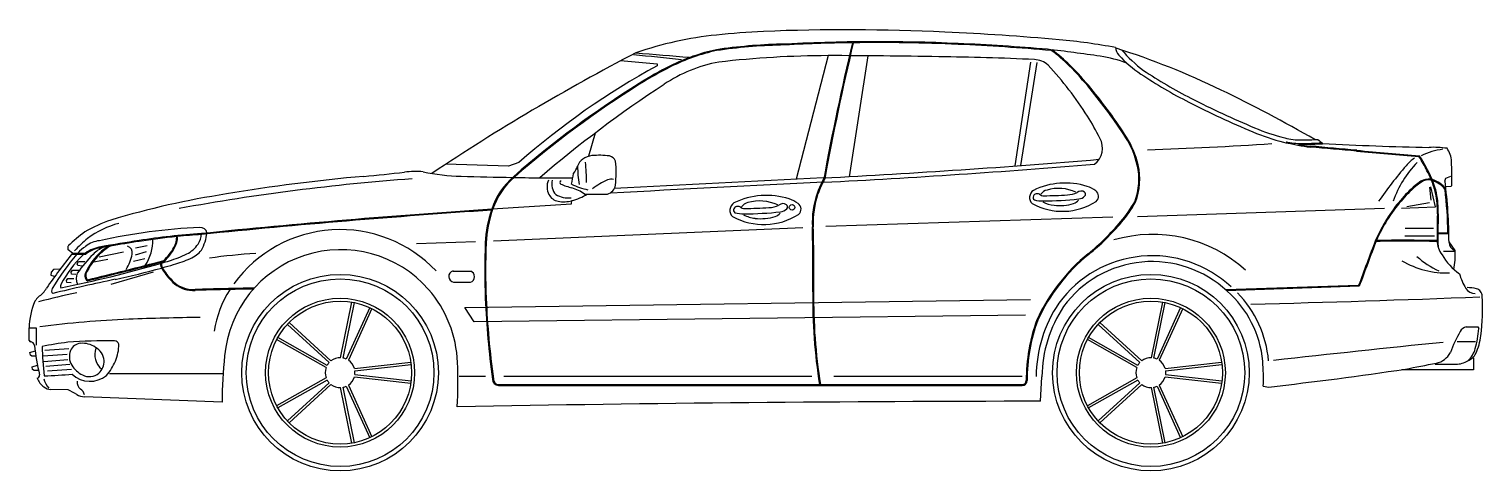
# Model space of a CAD drawing. Header units: millimetres. Extents: x -1 to 67.8, y -7.6 to 12.
# Drawn here: x 41.715 to 46.552, y 2.114 to 3.584 of the extents above; entities that cross this region are included whole.
import ezdxf

# ---------------------------------------------------------------- set-up
doc = ezdxf.new("R2010")
doc.units = ezdxf.units.MM

# ---------------------------------------------------------------- blocks, each defined once
blk = doc.blocks.new('*U91')
for p, q in [((-0.4157, 1.3666), (-0.2935, 1.3552)), ((-0.2935, 1.3552), (-0.294, 1.3488)), ((0.2749, 1.3825), (0.1684, 0.9709)), ((0.4069, 1.3818), (0.3454, 0.979)), ((0.9479, 1.3604), (0.8963, 1.0152)), ((0.969, 1.3595), (0.9154, 1.0166)), ((-0.5005, 1.1242), (-0.5223, 1.0474)), ((-0.7882, 1.0141), (-0.9974, 1.0213)), ((-0.7541, 1.0267), (-0.7882, 1.0141)), ((2.3272, 0.965), (2.3303, 0.9746)), ((2.3303, 0.9746), (2.3471, 0.9808)), ((2.2754, 0.9445), (2.2806, 0.901)), ((2.2955, 0.8786), (2.2801, 0.9454)), ((2.3462, 0.9467), (2.3285, 0.9455)), ((2.3501, 0.9501), (2.3462, 0.9467)), ((-0.8425, 0.872), (-0.5789, 0.8896)), ((-0.5789, 0.8896), (-0.5775, 0.8998)), ((1.3047, 0.8471), (2.1262, 0.8749)), ((2.1824, 0.8749), (2.2955, 0.8786)), ((2.2754, 0.8922), (2.2006, 0.8791)), ((0.2671, 0.8151), (1.2221, 0.8454)), ((-0.8387, 0.7661), (0.191, 0.8108)), ((2.1941, 0.7829), (2.2922, 0.7829)), ((2.1945, 0.8076), (2.2894, 0.8076)), ((2.3371, 0.7919), (2.3036, 0.7919)), ((2.3402, 0.7889), (2.3036, 0.7889)), ((-2.2532, 0.7364), (-2.2529, 0.7487)), ((-2.2387, 0.7251), (-2.2532, 0.7364)), ((-2.1501, 0.7125), (-2.0697, 0.729)), ((-2.0295, 0.7424), (-1.9909, 0.7508)), ((-2.0289, 0.7191), (-1.9931, 0.7299)), ((-1.0944, 0.7569), (-0.8983, 0.7635)), ((2.3579, 0.7304), (2.3221, 0.7304)), ((2.3611, 0.7336), (2.3414, 0.7631)), ((-2.2411, 0.7221), (-2.195, 0.7221)), ((-2.2387, 0.7251), (-2.196, 0.7251)), ((-2.2233, 0.6894), (-2.2188, 0.6967)), ((-2.2216, 0.6835), (-2.2233, 0.6894)), ((-2.2073, 0.6821), (-2.2216, 0.6835)), ((-2.2188, 0.6967), (-2.198, 0.6967)), ((-2.1675, 0.6957), (-2.1217, 0.7044)), ((-2.036, 0.6979), (-1.9987, 0.7072)), ((-2.3095, 0.6622), (-2.3106, 0.6519)), ((-2.3106, 0.6519), (-2.2997, 0.6481)), ((-2.3027, 0.6706), (-2.3095, 0.6622)), ((-2.281, 0.6719), (-2.3027, 0.6706)), ((-2.2593, 0.6337), (-2.2548, 0.6409)), ((-2.2576, 0.6278), (-2.2593, 0.6337)), ((-2.2548, 0.6409), (-2.234, 0.6409)), ((-2.2437, 0.6614), (-2.2392, 0.6686)), ((-2.242, 0.6555), (-2.2437, 0.6614)), ((-2.2278, 0.6541), (-2.242, 0.6555)), ((-2.2392, 0.6686), (-2.2184, 0.6686)), ((-2.1101, 0.6216), (-1.97, 0.6629)), ((-0.9727, 0.6655), (-0.914, 0.6652)), ((-2.2434, 0.6264), (-2.2576, 0.6278)), ((-0.9711, 0.6288), (-0.9146, 0.6282)), ((2.04, 0.6177), (1.5976, 0.6029)), ((2.0421, 0.6147), (1.6007, 0.6)), ((-1.3469, 0.3767), (-1.3092, 0.5619)), ((-1.3388, 0.3757), (-1.3013, 0.5603)), ((-1.25, 0.5436), (-1.3281, 0.3722)), ((-1.2427, 0.5402), (-1.3211, 0.3683)), ((-0.9341, 0.5444), (0.9479, 0.5702)), ((-0.9024, 0.4966), (-0.9341, 0.5444)), ((1.3505, 0.3767), (1.3882, 0.5619)), ((1.3586, 0.3757), (1.3961, 0.5603)), ((1.4474, 0.5436), (1.3693, 0.3722)), ((1.4547, 0.5402), (1.3763, 0.3683)), ((-1.5241, 0.4879), (-1.3852, 0.3606)), ((-1.5186, 0.4938), (-1.3793, 0.3661)), ((0.9319, 0.5186), (-0.9024, 0.4966)), ((1.1733, 0.4879), (1.3122, 0.3606)), ((1.1788, 0.4938), (1.3181, 0.3661)), ((-2.3834, 0.4337), (-2.3834, 0.4763)), ((-2.3812, 0.4759), (-2.36, 0.4759)), ((-2.36, 0.4759), (-2.36, 0.4184)), ((-1.3952, 0.3442), (-1.5598, 0.4372)), ((-1.3918, 0.3515), (-1.5558, 0.4443)), ((1.3022, 0.3442), (1.1376, 0.4372)), ((1.3056, 0.3515), (1.1416, 0.4443)), ((2.3978, 0.4797), (2.4364, 0.4797)), ((2.4364, 0.4797), (2.4394, 0.4737)), ((-2.3806, 0.3944), (-2.3632, 0.4)), ((-2.3789, 0.3852), (-2.3806, 0.3944)), ((-2.3364, 0.3832), (-2.2567, 0.389)), ((-2.3306, 0.4023), (-2.2509, 0.4081)), ((2.3673, 0.4309), (2.4284, 0.4309)), ((-2.3741, 0.3821), (-2.3789, 0.3852)), ((-2.3607, 0.3821), (-2.3741, 0.3821)), ((-2.3733, 0.347), (-2.3559, 0.3525)), ((-2.3716, 0.3378), (-2.3733, 0.347)), ((-2.3341, 0.3648), (-2.2543, 0.3705)), ((-2.3272, 0.3492), (-2.2474, 0.355)), ((-2.322, 0.333), (-2.2422, 0.3388)), ((-1.301, 0.3407), (-1.1132, 0.3621)), ((-1.2995, 0.3327), (-1.1123, 0.3541)), ((1.3964, 0.3407), (1.5842, 0.3621)), ((1.3979, 0.3327), (1.5851, 0.3541)), ((2.4222, 0.3762), (2.4222, 0.3371)), ((-2.3668, 0.3346), (-2.3716, 0.3378)), ((-2.3535, 0.3346), (-2.3668, 0.3346)), ((-2.1163, 0.3248), (-1.7383, 0.3248)), ((-1.3952, 0.3101), (-1.5598, 0.217)), ((-1.3918, 0.3027), (-1.5558, 0.21)), ((-1.3852, 0.2936), (-1.5241, 0.1664)), ((-1.301, 0.3135), (-1.1132, 0.2921)), ((-1.2995, 0.3215), (-1.1123, 0.3002)), ((-0.9525, 0.3158), (-0.8654, 0.3158)), ((-0.8043, 0.3158), (0.2205, 0.3158)), ((0.2939, 0.3158), (0.921, 0.3158)), ((0.9816, 0.2319), (0.9862, 0.3138)), ((1.3022, 0.3101), (1.1376, 0.217)), ((1.3056, 0.3027), (1.1416, 0.21)), ((1.3122, 0.2936), (1.1733, 0.1664)), ((1.3964, 0.3135), (1.5842, 0.2921)), ((1.3979, 0.3215), (1.5851, 0.3002)), ((2.4222, 0.3371), (2.1835, 0.3371)), ((-2.2533, 0.2704), (-2.311, 0.2715)), ((-1.7407, 0.2284), (-2.1993, 0.2472)), ((-1.3793, 0.2881), (-1.5186, 0.1604)), ((-1.3092, 0.0924), (-1.3469, 0.2776)), ((-1.3013, 0.094), (-1.3388, 0.2786)), ((-1.3281, 0.282), (-1.25, 0.1106)), ((-1.3211, 0.286), (-1.2427, 0.114)), ((-0.8215, 0.2873), (0.9204, 0.2873)), ((-0.8215, 0.2843), (0.9204, 0.2843)), ((1.3181, 0.2881), (1.1788, 0.1604)), ((1.3882, 0.0924), (1.3505, 0.2776)), ((1.3961, 0.094), (1.3586, 0.2786)), ((1.3693, 0.282), (1.4474, 0.1106)), ((1.3763, 0.286), (1.4547, 0.114)), ((1.7226, 0.2818), (1.7408, 0.2794))]:
    blk.add_line(p, q)
for centre, radius in [((0.155, 0.8774), 0.00916), ((-1.3487, 0.3271), 0.3271), ((-1.3487, 0.3271), 0.3123), ((1.3487, 0.3271), 0.3271), ((1.3487, 0.3271), 0.3123), ((-1.3487, 0.3271), 0.2478), ((-1.3487, 0.3271), 0.2379), ((1.3487, 0.3271), 0.2478), ((1.3487, 0.3271), 0.2379)]:
    blk.add_circle(centre, radius)
for centre, radius, start, end in [((0.228, -1.6932), 3.1607, 93.052, 95.8939), ((0.335, -5.6737), 7.142, 87.36381, 92.20926), ((0.2564, -7.3815), 8.8517, 84.89783, 87.36381), ((0.0275, 0.2492), 1.208, 95.8939, 108.9277), ((0.1629, -0.366), 1.7871, 91.4782, 98.3611), ((0.1629, -0.366), 1.7841, 91.4782, 98.3611), ((0.4375, -4.684), 6.1128, 87.46811, 93.00665), ((0.4375, -4.684), 6.1098, 90.76755, 93.00665), ((9.0982, -0.6485), 8.9851, 166.65563, 169.60701), ((9.0982, -0.6485), 8.9821, 166.65082, 169.60701), ((0.4375, -4.684), 6.1098, 87.46811, 90.73855), ((0.3928, -5.6938), 7.1206, 84.96789, 87.46811), ((0.3928, -5.6938), 7.1236, 85.06814, 87.46811), ((0.3464, -4.2731), 5.7146, 81.609, 83.3799), ((0.867, -0.5429), 1.9859, 79.4248, 84.8978), ((1.2784, 1.4141), 0.0472, 185.8992, 219.6803), ((0.4301, -1.1183), 2.6499, 64.2166, 72.3519), ((2.9248, -4.9402), 7.1354, 117.44953, 123.78398), ((-1.3299, -8.629), 10.0597, 83.62161, 84.53982), ((3.2989, 43.3985), 42.166, 265.01607, 265.25853), ((-0.0016, 0.8867), 0.4822, 100.4101, 123.9134), ((0.0387, 0.7725), 0.644, 102.1558, 116.5757), ((0.0387, 0.7725), 0.641, 102.1558, 116.5757), ((0.2917, -1.9759), 3.3584, 90.2872, 96.5049), ((0.2398, -19.0394), 20.4219, 88.86924, 89.9015), ((0.5597, -6.8424), 8.2214, 87.20049, 89.42072), ((0.956, 1.289), 0.0804, 50.6728, 86.3006), ((0.7284, 1), 0.493, 44.9442, 54.1076), ((0.7284, 1), 0.496, 44.9442, 54.1096), ((1.1203, 0.9733), 0.4115, 68.8082, 81.609), ((1.5386, 1.6558), 0.4022, 222.514, 236.3344), ((1.5913, 1.6885), 0.4446, 220.1121, 233.0121), ((0.9403, -0.9036), 2.5684, 118.7219, 131.2763), ((0.3129, 0.2242), 1.257, 116.5757, 122.0378), ((0.3129, 0.2242), 1.254, 116.5757, 122.0378), ((0.1506, 0.5586), 1.1667, 32.2328, 42.7828), ((0.2993, 0.5718), 1.0992, 39.5518, 44.9442), ((0.2993, 0.5718), 1.1022, 39.5518, 44.9442), ((2.2017, 2.6514), 1.5985, 236.3344, 242.9755), ((2.2017, 2.6514), 1.5836, 236.3344, 242.9755), ((1.3804, -1.4815), 3.2692, 122.0378, 131.1394), ((1.3804, -1.4815), 3.2662, 122.0378, 131.1394), ((2.0094, -2.1793), 4.1488, 123.3379, 130.4931), ((-0.1647, 0.1886), 1.7009, 32.7729, 39.5518), ((-0.1647, 0.1886), 1.7039, 32.7729, 39.5518), ((-0.524, -3.0933), 4.8432, 60.0443, 64.2166), ((2.9356, 4.0902), 3.2137, 242.9755, 247.1521), ((2.9356, 4.0902), 3.1988, 242.9755, 247.1521), ((0.4431, 0.7415), 0.8219, 26.4413, 32.3215), ((1.9714, 1.802), 0.7306, 247.1521, 255.653), ((1.9714, 1.802), 0.7158, 247.1521, 255.653), ((1.1228, 1.0743), 0.0652, 305.545, 30.5665), ((1.0091, 0.9494), 0.3022, 13.1825, 31.9503), ((1.0091, 0.9494), 0.3052, 13.1825, 31.9503), ((1.0063, 11.8474), 10.7833, 271.75744, 273.96222), ((1.848, 1.3192), 0.2322, 255.653, 263.2687), ((1.848, 1.3192), 0.2174, 255.653, 270.4906), ((1.848, 1.3192), 0.2292, 257.5382, 270.4906), ((1.9092, 1.4177), 0.3409, 251.0476, 264.892), ((1.848, 1.3192), 0.2322, 267.9622, 270.4906), ((1.9092, 1.4177), 0.3379, 258.1287, 264.892), ((1.8384, 2.4404), 1.3386, 270.4906, 272.8218), ((1.8384, 2.4404), 1.3505, 270.4906, 273.3211), ((1.8384, 2.4404), 1.3535, 270.4906, 273.4557), ((-8.9329, -119.8748), 121.4353, 84.818921, 84.892019), ((-8.9329, -119.8748), 121.4383, 84.818921, 84.892019), ((2.088, 1.2931), 0.2641, 225.9217, 230.4862), ((2.5374, 13.6376), 12.5634, 267.18274, 268.79841), ((4.6006, 29.3792), 28.4311, 264.81892, 265.23881), ((4.6006, 29.3792), 28.4281, 264.81892, 265.24169), ((2.3553, 0.8214), 0.2519, 98.0378, 115.2424), ((2.2884, 0.7541), 0.3231, 81.8902, 92.5517), ((2.2674, 1.0266), 0.0817, 2.4561, 35.4684), ((-0.5132, 0.9998), 0.0475, 126.3442, 161.8425), ((-0.5057, 0.9896), 0.0602, 94.9396, 126.3442), ((-2.0504, 0.9149), 1.5227, 1.7005, 4.2413), ((-0.4864, 0.7669), 0.2837, 83.1036, 94.9396), ((-0.4605, 1.0179), 0.0317, 25.5314, 75.1837), ((-0.7578, 0.9954), 0.3279, 352.2444, 6.3309), ((-1.2055, 29.4823), 28.5446, 272.94063, 274.78663), ((-1.2055, 29.4823), 28.5592, 272.94063, 274.75259), ((1.1006, 0.9709), 0.2082, 338.8811, 13.1825), ((1.1006, 0.9709), 0.2112, 338.8811, 13.1825), ((3.2055, 0.144), 1.3325, 139.1322, 145.5654), ((2.4722, 0.7904), 0.3348, 135.1397, 161.2003), ((2.3212, 0.9091), 0.1632, 125.6112, 139.1322), ((1.9704, 0.8629), 0.3266, 24.6808, 34.1414), ((1.9704, 0.8629), 0.3296, 24.6808, 34.3911), ((1.0099, 0.9727), 1.3403, 359.0334, 2.4561), ((-0.5925, -6.1659), 7.1568, 94.13745, 100.3996), ((-0.7557, -4.8216), 5.825, 95.06796, 99.59599), ((-1.7154, 6.0003), 5.0394, 275.068, 276.6209), ((-1.0961, 0.665), 0.3317, 85.8497, 96.6209), ((-0.9282, 1.6745), 0.6938, 258.0303, 268.4945), ((-0.5648, 13.5994), 12.6242, 268.26761, 269.04824), ((-0.61, 0.793), 0.2468, 130.5458, 161.5553), ((-0.61, 0.793), 0.2438, 130.5458, 161.5553), ((-0.5648, 13.5994), 12.6242, 269.06844, 269.95602), ((-0.6039, 0.9461), 0.0564, 157.1722, 207.4132), ((-0.5942, 0.9547), 0.0505, 165.2211, 223.1481), ((-1.2924, 1.1117), 0.7307, 347.5502, 350.4233), ((-0.6297, 1.038), 0.0751, 320.4026, 341.8425), ((-0.2445, 1.0097), 0.3139, 179.1016, 190.2786), ((-0.3736, 0.7697), 0.2164, 113.201, 128.681), ((-0.4457, 0.9379), 0.0334, 78.2099, 113.201), ((4.8793, -96.2162), 97.3012, 92.721732, 93.131753), ((0.5212, 0.8259), 0.2992, 150.4768, 160.8676), ((0.5212, 0.8259), 0.2962, 150.4768, 160.8676), ((2.2725, 0.9252), 0.0464, 81.1141, 123.0543), ((2.2725, 0.9252), 0.0434, 81.1141, 123.0543), ((2.0276, 0.8645), 0.2749, 22.707, 29.3591), ((2.0276, 0.8645), 0.2779, 12.6524, 29.3591), ((2.2571, 0.8805), 0.0904, 73.5835, 75.8006), ((2.2571, 0.8805), 0.0934, 75.0451, 75.8006), ((2.2571, 0.8805), 0.0934, 38.304, 72.6895), ((-1.3025, -1.8494), 2.8036, 98.703, 106.7656), ((-0.6159, 0.9399), 0.0429, 207.4132, 260.0508), ((-0.5891, 0.9909), 0.0822, 239.3477, 276.189), ((-0.6123, 0.9597), 0.00544, 95.2074, 248.518), ((-0.4696, 1.3225), 0.3953, 248.518, 254.1794), ((-0.436, 1.2857), 0.361, 246.6952, 255.8367), ((-0.6134, 0.8149), 0.1322, 53.8277, 74.1794), ((-0.6249, 1.0808), 0.1873, 284.7168, 301.7547), ((-0.4974, 2.3175), 1.3963, 268.4408, 271.5592), ((-0.4678, 0.9559), 0.0352, 283.8373, 352.2444), ((4.8793, -96.2162), 97.2867, 92.721732, 93.139294), ((0.516, 0.8277), 0.2938, 160.8676, 182.9204), ((0.516, 0.8277), 0.2908, 160.8676, 182.9204), ((0.9733, 0.9101), 0.0281, 122.6492, 226.2383), ((0.9703, 0.909), 0.0137, 105.2418, 153.0549), ((1.0633, 0.7222), 0.2363, 71.978, 116.4223), ((0.9714, 0.9046), 0.0183, 68.4043, 105.2418), ((0.9907, 0.933), 0.017, 222.2124, 277.256), ((1.0146, 0.8945), 0.0422, 105.7678, 139.9225), ((1.0413, 0.8), 0.1404, 65.5009, 105.7678), ((1.0653, 1.0127), 0.0941, 273.4764, 294.043), ((1.1169, 0.9112), 0.0204, 57.0077, 130.5135), ((1.1225, 0.9213), 0.00884, 316.1685, 52.209), ((1.1023, 0.8421), 0.1102, 55.1954, 71.978), ((1.1523, 0.9141), 0.0225, 310.8889, 55.1954), ((2.4899, 0.6388), 0.4066, 130.1104, 139.9467), ((2.4899, 0.6388), 0.4036, 130.1104, 139.9467), ((2.3537, 0.8005), 0.1952, 123.0543, 130.1104), ((2.3537, 0.8005), 0.1922, 123.0543, 130.1104), ((2.0276, 0.8645), 0.2749, 12.6524, 21.9138), ((2.2571, 0.8805), 0.0904, 38.8457, 71.1251), ((2.0126, 0.8656), 0.2893, 358.1036, 11.8018), ((2.0126, 0.8656), 0.2923, 358.1036, 11.8018), ((0.6529, 0.7532), 1.6877, 0.2344, 7.2106), ((0.6529, 0.7532), 1.6847, 1.3166, 6.2684), ((1.0308, -27.272), 28.2055, 93.81144, 95.7803), ((-0.4751, 0.7421), 0.3909, 160.7287, 177.539), ((-0.6047, 1.0038), 0.1078, 260.0508, 284.7168), ((-0.0229, 0.8675), 0.029, 122.6492, 226.2383), ((-0.0294, 0.8681), 0.0104, 153.0549, 235.042), ((-0.026, 0.8664), 0.0142, 105.2418, 153.0549), ((0.0699, 0.6739), 0.2435, 71.978, 116.4223), ((-0.0247, 0.8619), 0.0188, 68.4043, 105.2418), ((-0.0049, 0.8911), 0.0175, 222.2124, 277.256), ((0.0197, 0.8514), 0.0434, 105.7678, 139.9225), ((-0.0096, 2.3154), 1.4417, 270.276, 273.4764), ((0.0472, 0.754), 0.1446, 65.5009, 105.7678), ((0.0719, 0.9732), 0.097, 273.4764, 294.043), ((0.1251, 0.8687), 0.021, 57.0077, 130.5135), ((0.1131, 0.8962), 0.0339, 276.1909, 316.1685), ((0.131, 0.8791), 0.00911, 316.1685, 52.209), ((0.1101, 0.7974), 0.1136, 55.1954, 71.978), ((0.1616, 0.8716), 0.0232, 310.8889, 55.1954), ((1.0543, 1.0747), 0.2105, 241.4825, 302.4058), ((0.967, 0.9107), 0.0101, 153.0549, 235.042), ((0.99, 1.0088), 0.1102, 254.8327, 270.3177), ((1.039, 0.9928), 0.1093, 243.0068, 263.442), ((0.9842, 2.0532), 1.1546, 270.3177, 276.1909), ((0.9861, 2.3153), 1.3992, 270.276, 273.4764), ((1.0447, 1.0425), 0.1594, 263.442, 287.1905), ((1.0824, 0.9205), 0.0317, 287.1905, 322.2731), ((1.1052, 0.938), 0.0329, 276.1909, 316.1685), ((0.9351, 1.097), 0.4121, 319.5772, 330.8382), ((0.9351, 1.097), 0.4151, 319.5772, 330.8382), ((2.5999, 0.5463), 0.5503, 139.9467, 156.2211), ((2.5999, 0.5463), 0.5473, 139.9467, 156.2211), ((-1.9653, 0.3994), 0.4593, 108.5211, 120.4045), ((-2.0088, 0.532), 0.3018, 104.6471, 126.6988), ((1.0308, -27.272), 28.2025, 93.81144, 95.7803), ((-0.4751, 0.7421), 0.3879, 160.7287, 177.539), ((0.0606, 1.0371), 0.2169, 241.4825, 302.4058), ((-0.0056, 0.9692), 0.1136, 254.8327, 270.3177), ((0.0448, 0.9527), 0.1126, 243.0068, 263.442), ((-0.0116, 2.0453), 1.1897, 270.3177, 276.1909), ((0.0507, 1.0039), 0.1642, 263.442, 287.1905), ((0.0896, 0.8782), 0.0326, 287.1905, 322.2731), ((0.5985, 1.3838), 0.8543, 309.3305, 319.5772), ((0.5985, 1.3838), 0.8573, 309.3305, 319.5772), ((4.4243, 0.7857), 2.1236, 178.1036, 180.5078), ((4.4243, 0.7857), 2.1206, 178.1036, 181.0973), ((-1.8936, 0.382), 0.5134, 126.3244, 134.4085), ((-1.6962, 0.2131), 0.7468, 131.3089, 135.8899), ((-1.7268, -1.1361), 1.9487, 92.6073, 102.5229), ((-1.6545, -1.5569), 2.3521, 93.7892, 98.8807), ((-1.6545, -1.5569), 2.3491, 95.8085, 98.8807), ((-1.9659, 0.7799), 0.0737, 330.5933, 0.211), ((-1.9659, 0.7799), 0.0767, 330.5933, 0.4291), ((-1.6545, -1.5569), 2.3491, 93.7892, 95.735), ((-1.8785, 0.7932), 0.0686, 326.4297, 357.4176), ((-1.8144, 0.7873), 0.0234, 12.5388, 92.6073), ((-1.9484, 0.8108), 0.1579, 331.3487, 353.2862), ((-1.3483, 0.3658), 0.4375, 43.2435, 143.9675), ((-5.6388, 0.6708), 5.8632, 359.27587, 1.38745), ((-5.6388, 0.6708), 5.8662, 359.27587, 1.38745), ((1.3554, 0.3281), 0.4593, 47.777, 106.3888), ((-2.1412, 0.6557), 0.1063, 120.4683, 139.2586), ((-2.1227, 0.6198), 0.1282, 99.7433, 124.8656), ((-2.1413, 0.6822), 0.0845, 95.4771, 129.6009), ((-2.1227, 0.6198), 0.1252, 99.7433, 125.2943), ((-2.0896, 0.6398), 0.1145, 113.5235, 135.0691), ((-2.0177, 0.5839), 0.1931, 119.7856, 133.8309), ((-2.0177, 0.5839), 0.1901, 119.9465, 133.8309), ((-0.7, -7.6652), 8.5345, 98.88067, 99.74335), ((-0.7, -7.6652), 8.5315, 99.58501, 99.74335), ((-0.7, -7.6652), 8.5315, 98.88067, 99.53012), ((-2.0637, 0.7261), 0.0237, 350.3679, 69.8655), ((-2.1184, 0.7659), 0.1464, 326.1289, 1.8735), ((-2.069, 0.838), 0.192, 314.1852, 330.5933), ((-2.069, 0.838), 0.195, 313.9523, 330.5933), ((-1.9007, 0.8079), 0.0953, 296.1363, 326.4297), ((-1.885, 0.796), 0.0967, 293.266, 320.9922), ((-1.3464, 0.3486), 0.3879, 41.2619, 174.8759), ((1.2881, 0.6663), 2.1557, 177.539, 182.461), ((1.2881, 0.6663), 2.1527, 177.539, 182.461), ((14.128, -3.8192), 12.8766, 159.13029, 159.84469), ((14.128, -3.8192), 12.8736, 159.13029, 159.85369), ((2.1917, -4.3325), 5.1003, 88.7759, 91.0413), ((2.1917, -4.3325), 5.0973, 88.7742, 91.0413), ((2.3787, 0.7676), 0.078, 180.5078, 218.2503), ((2.3681, 0.7602), 0.0275, 180.2344, 255.3621), ((2.046, 0.7239), 0.3153, 350.3188, 1.7603), ((-0.5259, -0.6442), 2.1928, 141.3615, 145.1501), ((-1.5031, 0.1194), 0.9398, 140.1141, 148.7265), ((-3.0223, 4.3797), 3.8426, 281.1658, 286.2645), ((-1.9028, 0.4159), 0.4275, 134.9719, 151.1259), ((-1.8355, 0.3863), 0.4734, 135.0691, 144.9878), ((-2.1227, 0.6198), 0.1282, 127.146, 129.8584), ((-1.9876, 0.5609), 0.2305, 135.2937, 155.2318), ((-1.9876, 0.5609), 0.2275, 135.2937, 155.2318), ((-5.3535, 13.7529), 13.4959, 283.55945, 284.67872), ((-5.3535, 13.7529), 13.4929, 283.56476, 284.67538), ((-2.1688, 0.7439), 0.1303, 325.8788, 350.3679), ((-1.9078, 0.6905), 0.0383, 174.3037, 222.5425), ((-3.0223, 4.3797), 3.8426, 286.3114, 286.7257), ((-1.9078, 0.6905), 0.0353, 172.4907, 222.5425), ((-2.6559, 3.2531), 2.6744, 285.5244, 286.3554), ((-2.0253, 1.0619), 0.3782, 286.7257, 296.1363), ((-2.042, 1.1611), 0.4942, 286.3554, 293.266), ((-1.5161, -1.1408), 1.8682, 93.477, 98.2246), ((1.5347, 0.2412), 0.6229, 129.3305, 155.1252), ((1.5347, 0.2412), 0.6199, 129.3305, 155.1252), ((1.353, 0.3319), 0.3844, 46.9718, 143.8002), ((1.353, 0.3319), 0.365, 46.9718, 143.8002), ((2.3342, 0.9559), 0.297, 239.5847, 271.5986), ((2.4118, 0.9082), 0.2635, 227.4771, 246.5638), ((2.49, 0.8192), 0.1994, 210.0839, 234.8735), ((-0.2675, -7.9249), 8.756, 102.0609, 103.45411), ((-2.1833, 0.6405), 0.0435, 156.4463, 204.814), ((-2.1736, 0.6508), 0.0244, 165.1939, 211.5887), ((-2.1736, 0.6508), 0.0214, 165.1939, 211.5887), ((-2.1827, 0.6452), 0.0136, 211.5887, 241.0363), ((-2.1827, 0.6452), 0.0106, 211.5887, 235.0672), ((-2.6559, 3.2531), 2.6744, 282.0609, 285.4595), ((-1.7345, 0.8029), 0.2445, 214.362, 227.5139), ((-1.7345, 0.8029), 0.2415, 214.362, 227.5139), ((-0.9686, 0.6473), 0.0187, 102.6638, 262.0729), ((-0.9214, 0.6468), 0.0198, 289.9248, 68.1951), ((2.5466, 0.7027), 0.1775, 195.1903, 212.3467), ((-2.3906, 0.6421), 0.0732, 301.363, 333.0097), ((-1.4901, -2.807), 3.4787, 102.1909, 104.3464), ((-2.2953, 0.6), 0.0132, 146.8847, 224.4414), ((-2.2634, 0.6148), 0.0156, 151.1259, 198.3557), ((-1.8368, 0.7012), 0.1006, 231.4782, 273.4535), ((-1.8368, 0.7012), 0.0976, 231.4782, 273.4535), ((-1.5371, -7.7365), 8.3455, 90.66814, 92.01764), ((-1.5371, -7.7365), 8.3425, 90.68698, 92.01764), ((-1.4187, 0.4111), 0.3532, 147.1456, 171.1382), ((-1.3488, 0.3465), 0.3911, 2.1729, 41.2619), ((2.0571, 0.5736), 1.8334, 179.2759, 188.9814), ((2.0571, 0.5736), 1.8304, 179.2759, 188.9963), ((1.3696, 0.3336), 0.3527, 5.1491, 48.7532), ((1.3696, 0.3336), 0.3721, 5.1491, 44.1838), ((2.4274, 0.6272), 0.0365, 212.3467, 271.0948), ((2.3991, 0.461), 0.1491, 77.0799, 89.1279), ((2.4275, 0.5846), 0.0222, 36.2034, 77.0799), ((2.4208, 0.5798), 0.0305, 2.7831, 36.2034), ((1.659, 0.5427), 0.7932, 353.298, 2.7831), ((-2.1516, 0.4723), 0.2318, 156.4753, 179.0072), ((-2.158, 0.414), 0.2555, 139.5905, 143.8158), ((2.0354, 0.6984), 2.9037, 182.461, 187.7687), ((2.0354, 0.6984), 2.9007, 182.461, 187.7687), ((1.4163, 0.3087), 0.4496, 146.2821, 179.3224), ((1.4163, 0.3087), 0.4301, 146.2821, 179.3224), ((0.2078, 59.4232), 58.8864, 271.43398, 272.175508), ((-1.9215, -2.7977), 3.305, 92.26, 97.4045), ((-1.6935, -8.5749), 9.0867, 90.75906, 92.25999), ((1.53, 0.3006), 0.5959, 160.1533, 180.0019), ((1.53, 0.3006), 0.5929, 160.1533, 180.0019), ((2.7432, 0.2518), 0.4226, 149.8318, 160.3322), ((2.4069, 0.4473), 0.0337, 105.6695, 149.8318), ((2.0908, 0.4998), 0.3496, 344.6372, 355.7229), ((2.2244, 0.4813), 0.2245, 336.3365, 352.0307), ((-2.3778, 0.4366), 0.00632, 207.3581, 264.7949), ((-2.3797, 0.4164), 0.014, 6.8262, 84.7949), ((-1.4713, 0.5251), 0.9009, 186.8262, 193.1897), ((-2.1433, -0.499), 0.9339, 96.858, 102.1697), ((-1.2706, 0.4436), 1.07, 181.5891, 186.8196), ((-2.1353, -1.0417), 1.4748, 88.5878, 94.6478), ((-2.1941, 0.3806), 0.0554, 158.5053, 211.1538), ((-2.2098, 0.3861), 0.0388, 94.6337, 157.5255), ((-2.2065, 0.3464), 0.0786, 55.7982, 94.6337), ((-2.1067, 0.3864), 0.0585, 157.663, 233.9868), ((-2.1892, 0.363), 0.0554, 4.7096, 60.9737), ((-2.0993, 0.4173), 0.0153, 16.3249, 88.5878), ((-2.2277, 0.4219), 0.143, 336.7998, 359.9125), ((8.5821, -61.0563), 61.8022, 95.81479, 96.340659), ((2.2857, 0.4247), 0.0669, 281.1405, 332.7466), ((2.3442, 0.4302), 0.0868, 312.9744, 344.6372), ((2.3783, 0.4207), 0.0596, 294.8139, 330.2509), ((-2.1646, 0.4006), 0.0909, 212.3071, 243.0594), ((-2.1837, 0.3639), 0.0498, 310.2706, 4.2134), ((-2.2613, 0.4363), 0.1797, 318.9038, 336.7998), ((-0.5058, 0.2434), 1.2349, 173.4974, 180.6936), ((-1.3487, 0.3271), 0.0496, 159.9032, 200.0968), ((-1.3487, 0.3271), 0.0496, 137.4979, 150.5021), ((-1.3487, 0.3271), 0.0496, 87.9032, 128.0968), ((-1.3487, 0.3271), 0.0496, 65.4979, 78.5021), ((-1.3487, 0.3271), 0.0496, 15.9032, 56.0968), ((-2.6058, 0.2988), 1.649, 357.0392, 2.1729), ((1.3487, 0.3271), 0.0496, 159.9032, 200.0968), ((1.3487, 0.3271), 0.0496, 137.4979, 150.5021), ((1.3487, 0.3271), 0.0496, 87.9032, 128.0968), ((1.3487, 0.3271), 0.0496, 65.4979, 78.5021), ((1.3487, 0.3271), 0.0496, 15.9032, 56.0968), ((1.1121, 0.3104), 0.6112, 357.3171, 5.1491), ((0.259, 13.3768), 13.181, 276.45504, 278.44777), ((-6.2074, 43.5529), 44.0235, 281.0035, 281.14049), ((2.329, 3.632), 3.2769, 269.3957, 270.6043), ((2.3627, 0.4336), 0.0783, 270.6043, 301.231), ((-2.3599, 0.3195), 0.0115, 286.2077, 0.3244), ((-2.2914, 0.336), 0.0709, 202.8492, 232.6507), ((-2.2714, 0.3197), 0.0639, 191.3223, 223.9462), ((-2.3867, 2.0145), 1.6988, 271.8109, 274.9557), ((-2.1808, 0.3842), 0.0858, 226.3867, 309.7432), ((-2.1952, 0.2952), 0.0282, 171.6949, 233.703), ((-2.1834, 0.3636), 0.0495, 243.0594, 310.2706), ((-1.3487, 0.3271), 0.0496, 209.4979, 222.5021), ((-1.3487, 0.3271), 0.0496, 303.9032, 344.0968), ((-1.3487, 0.3271), 0.0496, 353.4979, 6.5021), ((-0.8197, 0.3063), 0.022, 180.9619, 265.2342), ((-0.8197, 0.3063), 0.019, 180.9619, 265.2342), ((0.9204, 0.301), 0.0137, 270, 358.5996), ((0.9204, 0.301), 0.0167, 270, 358.5996), ((1.3487, 0.3271), 0.0496, 209.4979, 222.5021), ((1.3487, 0.3271), 0.0496, 303.9032, 344.0968), ((1.3487, 0.3271), 0.0496, 353.4979, 6.5021), ((-2.3102, 0.3113), 0.0398, 232.6507, 268.92), ((-2.7177, -0.5963), 0.9833, 59.9298, 61.8179), ((-2.197, 0.3029), 0.0558, 239.9298, 267.6543), ((-2.2318, 0.2453), 0.0337, 13.7247, 53.703), ((-1.3487, 0.3271), 0.0496, 231.9032, 272.0968), ((-1.3487, 0.3271), 0.0496, 281.4979, 294.5021), ((1.3487, 0.3271), 0.0496, 231.9032, 272.0968), ((1.3487, 0.3271), 0.0496, 281.4979, 294.5021), ((1.102, -115.2116), 115.4437, 90.059792, 91.022986)]:
    blk.add_arc(centre, radius, start, end)

msp = doc.modelspace()

# ---------------------------------------------------------------- block references
msp.add_blockref('*U91', (44.0981, 2.1135))

doc.saveas('drawing.dxf')
